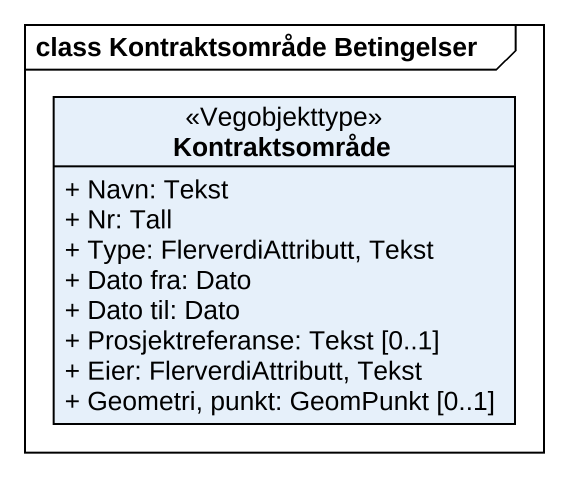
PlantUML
@startuml
mainframe class Kontraktsområde Betingelser
hide circle
hide empty members
skinparam classAttributeIconSize 0
class Kontraktsområde <<Vegobjekttype>> {
  + Navn: Tekst
  + Nr: Tall
  + Type: FlerverdiAttributt, Tekst
  + Dato fra: Dato
  + Dato til: Dato
  + Prosjektreferanse: Tekst [0..1]
  + Eier: FlerverdiAttributt, Tekst
  + Geometri, punkt: GeomPunkt [0..1]
}
@enduml
